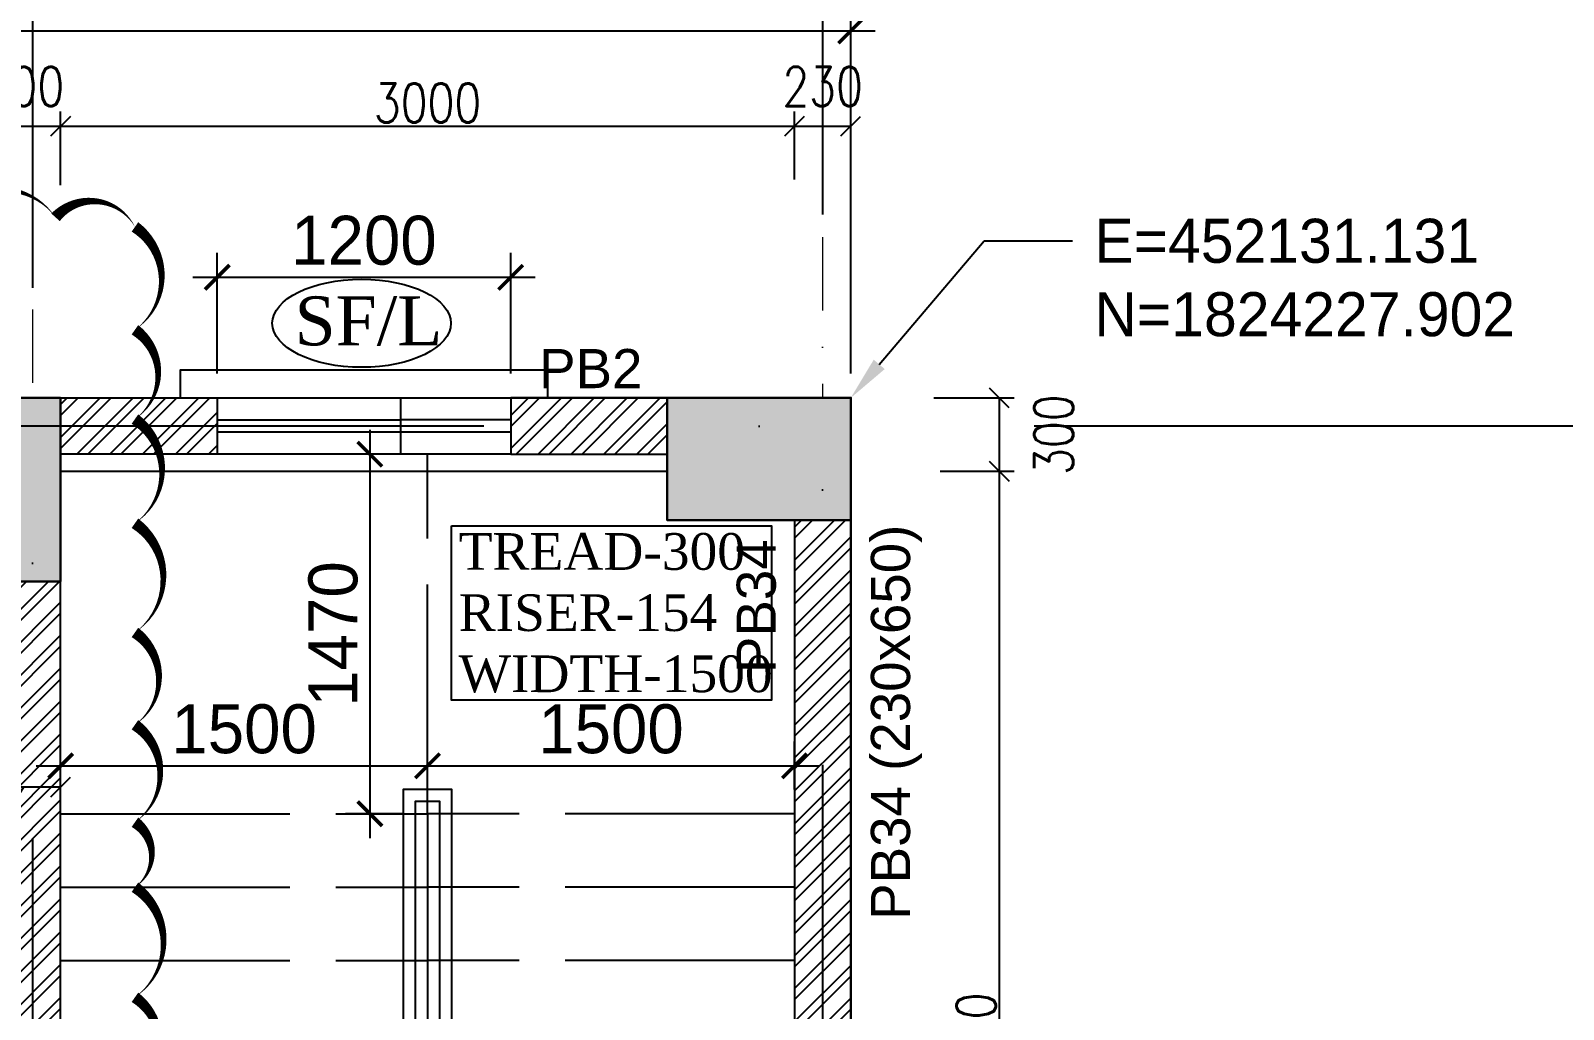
# Model space of a CAD drawing. Header units: millimetres. Extents: x 423806 to 486881, y 1786979 to 1831529.
# Drawn here: x 448779 to 455044, y 1821729 to 1825729 of the extents above; entities that cross this region are included whole.
import ezdxf
from ezdxf import colors
from ezdxf.entities.mleader import LeaderData, LeaderLine
from ezdxf.math import Vec2, Vec3

# ---------------------------------------------------------------- set-up
doc = ezdxf.new("R2010")
doc.units = ezdxf.units.MM
doc.header["$LTSCALE"] = 150
doc.header["$PDSIZE"] = 0.01
for name, pattern in [('DASHDOT', [1, 0.5, -0.25, 0, -0.25]), ('DASHDOTX2', [2, 1, -0.5, 0, -0.5]), ('DASHED', [0.75, 0.5, -0.25]), ('HIDDEN', [0.375, 0.25, -0.125])]:
    doc.linetypes.add(name, pattern=pattern)
doc.layers.get('0').update_dxf_attribs({"lineweight": 13})
for name, color, linetype in [('AD-COLUMNS', 41, 'Continuous'), ('AD-D&W TAG', 4, 'Continuous'), ('AD-DIM', 7, 'Continuous'), ('AD-DIM_CHECK', 7, 'Continuous'), ('AD-GRID', 251, 'DASHDOTX2'), ('AD-HATCH_LIGHT', 8, 'Continuous'), ('AD-RAILING', 42, 'Continuous'), ('AD-SERVICE DOORS', 34, 'Continuous'), ('AD-SILL', 252, 'Continuous'), ('AD-STAIRCASE', 1, 'Continuous'), ('AD-WALL', 7, 'Continuous'), ('AD-WALL HATCH', 252, 'Continuous'), ('AD-WINDOWS', 5, 'Continuous'), ('COORDINATES', 1, 'Continuous'), ('Revisions', 2, 'Continuous')]:
    doc.layers.add(name, color=color, linetype=linetype)
for name, color, linetype, lineweight in [('AD-REFERENCE LINE', 253, 'Continuous', 25), ('AD-TEXT', 7, 'Continuous', 25), ('BEAM HIDDEN', 8, 'DASHED', 25), ('BEAMS', 53, 'Continuous', 25), ('COL', 141, 'Continuous', 25), ('DIM', 7, 'Continuous', 13), ('filling', 254, 'Continuous', 0), ('GRID', 8, 'DASHDOT', 9), ('TEXT', 7, 'Continuous', 13)]:
    doc.layers.add(name, color=color, linetype=linetype, lineweight=lineweight)
doc.styles.add('240122--R0_INST_ FLOOR PLANS XREF$0$Scale M 200', font='times.ttf', dxfattribs={"height": 200})
doc.styles.add('Arial', font='arial.ttf')
doc.styles.add('RS', font='romans.shx', dxfattribs={"width": 0.8})
doc.dimstyles.new('D100', dxfattribs={"dimtxt": 160, "dimasz": 80, "dimexe": 60, "dimexo": 50, "dimgap": 15, "dimtad": 1, "dimdec": 0, "dimzin": 0, "dimdsep": 46, "dimtxsty": 'RS', "dimblk": 'OBLIQUE', "dimcen": 1, "dimclrd": 33, "dimclre": 33, "dimclrt": 7, "dimadec": 0, "dimazin": 0, "dimtfac": 1, "dimtdec": 0, "dimtmove": 2, "dimatfit": 3, "dimfxl": 125, "dimtolj": 1, "dimtzin": 0, "dimarcsym": 1})
doc.dimstyles.new('Scale 100', dxfattribs={"dimtxt": 200, "dimasz": 100, "dimexe": 100, "dimexo": 100, "dimgap": 50, "dimtad": 1, "dimdec": 0, "dimrnd": 5, "dimzin": 0, "dimdsep": 46, "dimtxsty": 'Standard', "dimblk": 'ARCHTICK', "dimcen": 0, "dimdle": 100, "dimclrd": 252, "dimclre": 252, "dimclrt": 256, "dimadec": 0, "dimazin": 0, "dimtfac": 1, "dimtdec": 0, "dimtofl": 0, "dimtmove": 1, "dimatfit": 3, "dimfxl": 0.18, "dimtolj": 1, "dimtzin": 0, "dimarcsym": 0})

# ---------------------------------------------------------------- blocks, each defined once
blk = doc.blocks.new('_Oblique')
at = {"color": 0, "linetype": 'ByBlock', "lineweight": -2}
blk.add_line((-0.5, -0.5), (0.5, 0.5), dxfattribs=at)
blk = doc.blocks.new('*D79')
at = {"layer": 'Defpoints', "color": 0, "transparency": 16777216}
for p in [(448901.1, 1825338.7), (448601.1, 1825048.1), (448901.1, 1825048.1)]:
    blk.add_point(p, dxfattribs=at)
at = {"layer": 'DIM', "color": 33, "lineweight": -2, "transparency": 16777216}
for p, q in [((448601.1, 1825098.1), (448601.1, 1825398.7)), ((448901.1, 1825098.1), (448901.1, 1825398.7)), ((448601.1, 1825338.7), (448901.1, 1825338.7))]:
    blk.add_line(p, q, dxfattribs=at)
at = {"layer": 'DIM', "color": 33, "lineweight": -2, "transparency": 16777216, "xscale": 80, "yscale": 80, "zscale": 80, "rotation": 180}
blk.add_blockref('_Oblique', (448601.1, 1825338.7), dxfattribs=at)
at = {"layer": 'DIM', "color": 33, "lineweight": -2, "transparency": 16777216, "xscale": 80, "yscale": 80, "zscale": 80}
blk.add_blockref('_Oblique', (448901.1, 1825338.7), dxfattribs=at)
at = {"layer": 'DIM', "color": 7, "transparency": 16777216, "insert": (448751.1, 1825501.2), "char_height": 160, "attachment_point": 5, "style": 'RS'}
blk.add_mtext('\\A1;300', dxfattribs=at)
blk = doc.blocks.new('*D80')
at = {"layer": 'Defpoints', "color": 0, "transparency": 16777216}
for p in [(451901.1, 1825338.7), (448901.1, 1825048.1), (451901.1, 1825070.5)]:
    blk.add_point(p, dxfattribs=at)
at = {"layer": 'DIM', "color": 33, "lineweight": -2, "transparency": 16777216}
for p, q in [((448901.1, 1825098.1), (448901.1, 1825398.7)), ((451901.1, 1825120.5), (451901.1, 1825398.7)), ((448901.1, 1825338.7), (451901.1, 1825338.7))]:
    blk.add_line(p, q, dxfattribs=at)
at = {"layer": 'DIM', "color": 33, "lineweight": -2, "transparency": 16777216, "xscale": 80, "yscale": 80, "zscale": 80, "rotation": 180}
blk.add_blockref('_Oblique', (448901.1, 1825338.7), dxfattribs=at)
at = {"layer": 'DIM', "color": 33, "lineweight": -2, "transparency": 16777216, "xscale": 80, "yscale": 80, "zscale": 80}
blk.add_blockref('_Oblique', (451901.1, 1825338.7), dxfattribs=at)
at = {"layer": 'DIM', "color": 7, "transparency": 16777216, "insert": (450401.1, 1825433.7), "char_height": 160, "attachment_point": 5, "style": 'RS'}
blk.add_mtext('\\A1;3000', dxfattribs=at)
blk = doc.blocks.new('*D81')
at = {"layer": 'Defpoints', "color": 0, "transparency": 16777216}
for p in [(452131.1, 1825338.7), (451901.1, 1825070.5), (452131.1, 1825048.1)]:
    blk.add_point(p, dxfattribs=at)
at = {"layer": 'DIM', "color": 33, "lineweight": -2, "transparency": 16777216}
for p, q in [((451901.1, 1825120.5), (451901.1, 1825398.7)), ((452131.1, 1825098.1), (452131.1, 1825398.7)), ((451901.1, 1825338.7), (452131.1, 1825338.7))]:
    blk.add_line(p, q, dxfattribs=at)
at = {"layer": 'DIM', "color": 33, "lineweight": -2, "transparency": 16777216, "xscale": 80, "yscale": 80, "zscale": 80, "rotation": 180}
blk.add_blockref('_Oblique', (451901.1, 1825338.7), dxfattribs=at)
at = {"layer": 'DIM', "color": 33, "lineweight": -2, "transparency": 16777216, "xscale": 80, "yscale": 80, "zscale": 80}
blk.add_blockref('_Oblique', (452131.1, 1825338.7), dxfattribs=at)
at = {"layer": 'DIM', "color": 7, "transparency": 16777216, "insert": (452016.1, 1825501.2), "char_height": 160, "attachment_point": 5, "style": 'RS'}
blk.add_mtext('\\A1;230', dxfattribs=at)
blk = doc.blocks.new('*D135')
at = {"layer": 'Defpoints', "color": 0, "transparency": 16777216}
for p in [(452446.9, 1823927.9), (452739.1, 1823927.9), (452471.9, 1819227.9)]:
    blk.add_point(p, dxfattribs=at)
at = {"layer": 'DIM', "color": 33, "lineweight": -2, "transparency": 16777216}
for p, q in [((452496.9, 1823927.9), (452799.1, 1823927.9)), ((452739.1, 1819227.9), (452739.1, 1823927.9)), ((452521.9, 1819227.9), (452799.1, 1819227.9))]:
    blk.add_line(p, q, dxfattribs=at)
at = {"layer": 'DIM', "color": 33, "lineweight": -2, "transparency": 16777216, "xscale": 80, "yscale": 80, "zscale": 80}
for p, rotation in [((452739.1, 1823927.9), 90), ((452739.1, 1819227.9), 270)]:
    blk.add_blockref('_Oblique', p, dxfattribs=dict(at, rotation=rotation))
at = {"layer": 'DIM', "color": 7, "transparency": 16777216, "insert": (452644.1, 1821577.9), "char_height": 160, "attachment_point": 5, "rotation": 90, "style": 'RS'}
blk.add_mtext('\\A1;4700', dxfattribs=at)
blk = doc.blocks.new('*D176')
at = {"layer": 'Defpoints', "color": 0, "transparency": 16777216}
for p in [(452420.8, 1824227.9), (452739.1, 1824227.9), (452446.9, 1823927.9)]:
    blk.add_point(p, dxfattribs=at)
at = {"layer": 'DIM', "color": 33, "lineweight": -2, "transparency": 16777216}
for p, q in [((452470.8, 1824227.9), (452799.1, 1824227.9)), ((452739.1, 1823927.9), (452739.1, 1824227.9)), ((452496.9, 1823927.9), (452799.1, 1823927.9))]:
    blk.add_line(p, q, dxfattribs=at)
at = {"layer": 'DIM', "color": 33, "lineweight": -2, "transparency": 16777216, "xscale": 80, "yscale": 80, "zscale": 80}
for p, rotation in [((452739.1, 1824227.9), 90), ((452739.1, 1823927.9), 270)]:
    blk.add_blockref('_Oblique', p, dxfattribs=dict(at, rotation=rotation))
at = {"layer": 'DIM', "color": 7, "transparency": 16777216, "insert": (452961.1, 1824077.9), "char_height": 160, "attachment_point": 5, "rotation": 90, "style": 'RS'}
blk.add_mtext('\\A1;300', dxfattribs=at)
blk = doc.blocks.new('A$Ce04e376f')
at = {"layer": 'filling'}
h = blk.add_hatch(color=254, dxfattribs=at)
h.dxf.hatch_style = 1
h.paths.add_polyline_path([(16675, -29250), (16675, -30000), (16075, -30000), (16075, -29250)])
h.paths.add_polyline_path([(19500.2, -29250), (20000.2, -29250), (20000.2, -30000), (19500.2, -30000)])
h.paths.add_polyline_path([(0, -29250), (500, -29250), (500, -30000), (0, -30000)])
h.paths.add_polyline_path([(15975, -19500), (16575, -19500), (16575, -20250), (15975, -20250)])
h.paths.add_polyline_path([(19500, -19500), (20000, -19500), (20000, -20250), (19500, -20250)])
h.paths.add_polyline_path([(6600, -15675), (7100, -15675), (7100, -16425), (6600, -16425)])
h.paths.add_polyline_path([(6350, -13050), (6350, -12550), (7100, -12550), (7100, -13050)])
h.paths.add_polyline_path([(10625, -13050), (10625, -12550), (11375, -12550), (11375, -13050)])
h.paths.add_polyline_path([(16075, -12300), (16575, -12300), (16575, -13050), (16075, -13050)])
h.paths.add_polyline_path([(19500, -12300), (20000, -12300), (20000, -13050), (19500, -13050)])
h.paths.add_polyline_path([(0, -6500), (500, -6500), (500, -7250), (0, -7250)])
h.paths.add_polyline_path([(6600, -6500), (7100, -6500), (7100, -7250), (6600, -7250)])
h.paths.add_polyline_path([(10625, -6500.4), (11375, -6500.4), (11375, -7250.4), (10625, -7250.4)])
h.paths.add_polyline_path([(19250, -6500), (20000, -6500), (20000, -7250), (19250, -7250)])
h.paths.add_polyline_path([(16020, -750), (16020, 0), (16770, 0), (16770, -750)])
h.paths.add_polyline_path([(19250, -500), (19250, 0), (20000, 0), (20000, -500)])
h.paths.add_polyline_path([(10625, -500.4), (10625, -0.4), (11375, -0.4), (11375, -500.4)])
h.paths.add_polyline_path([(6350.2, -500), (6350.2, 0), (7100.2, 0), (7100.2, -500)])
at = {"layer": 'COL'}
blk.add_lwpolyline([(16020, -750), (16020, 0), (16770, 0), (16770, -750), (16020, -750)], close=True, dxfattribs=at)
blk.add_lwpolyline([(19250, -500), (19250, 0), (20000, 0), (20000, -500), (19250, -500)], dxfattribs=at)
at = {"layer": 'GRID', "ltscale": 4}
for p, q in [((19885, 3658), (19885, 0)), ((16655, 3362.1), (16655, 0))]:
    blk.add_line(p, q, dxfattribs=at)
blk = doc.blocks.new('*D199')
at = {"layer": 'Defpoints', "color": 0, "transparency": 16777216}
for p in [(448901.1, 1822637.7), (448601.1, 1822517.6), (448901.1, 1822464.3)]:
    blk.add_point(p, dxfattribs=at)
at = {"layer": 'DIM', "color": 33, "lineweight": -2, "transparency": 16777216}
for p, q in [((448751.1, 1822637.7), (448583.4, 1822383.2)), ((448601.1, 1822567.6), (448601.1, 1822697.7)), ((448601.1, 1822637.7), (448901.1, 1822637.7)), ((448901.1, 1822514.3), (448901.1, 1822697.7)), ((448583.4, 1822383.2), (448224.3, 1822383.2))]:
    blk.add_line(p, q, dxfattribs=at)
at = {"layer": 'DIM', "color": 33, "lineweight": -2, "transparency": 16777216, "xscale": 80, "yscale": 80, "zscale": 80, "rotation": 180}
blk.add_blockref('_Oblique', (448601.1, 1822637.7), dxfattribs=at)
at = {"layer": 'DIM', "color": 33, "lineweight": -2, "transparency": 16777216, "xscale": 80, "yscale": 80, "zscale": 80}
blk.add_blockref('_Oblique', (448901.1, 1822637.7), dxfattribs=at)
at = {"layer": 'DIM', "color": 7, "transparency": 16777216, "insert": (448403.8, 1822478.2), "char_height": 160, "attachment_point": 5, "style": 'RS'}
blk.add_mtext('\\A1;300', dxfattribs=at)
blk = doc.blocks.new('_ArchTick')
at = {"color": 0, "linetype": 'ByBlock', "const_width": 0.15}
blk.add_lwpolyline([(-0.5, -0.5), (0.5, 0.5)], dxfattribs=at)
blk = doc.blocks.new('*D291')
at = {"layer": 'AD-DIM_CHECK', "color": 252, "lineweight": -2, "transparency": 16777216}
for p, q in [((450165.6, 1824097.9), (450165.6, 1822427.9)), ((450301.1, 1823997.9), (450065.6, 1823997.9)), ((450301.1, 1822527.9), (450065.6, 1822527.9))]:
    blk.add_line(p, q, dxfattribs=at)
at = {"layer": 'Defpoints', "color": 0, "transparency": 16777216}
for p in [(450401.1, 1823997.9), (450165.6, 1822527.9), (450401.1, 1822527.9)]:
    blk.add_point(p, dxfattribs=at)
at = {"layer": 'AD-DIM_CHECK', "color": 252, "lineweight": -2, "transparency": 16777216, "xscale": 100, "yscale": 100, "zscale": 100}
for p, rotation in [((450165.6, 1823997.9), 90), ((450165.6, 1822527.9), 270)]:
    blk.add_blockref('_ArchTick', p, dxfattribs=dict(at, rotation=rotation))
at = {"layer": 'AD-DIM_CHECK', "transparency": 16777216, "insert": (450015.6, 1823262.9), "char_height": 200, "attachment_point": 5, "rotation": 90}
blk.add_mtext('\\A1;1470', dxfattribs=at)
blk = doc.blocks.new('*D292')
at = {"layer": 'AD-DIM_CHECK', "color": 252, "lineweight": -2, "transparency": 16777216}
for p, q in [((448901.1, 1822627.9), (448901.1, 1822824.1)), ((450401.1, 1822627.9), (450401.1, 1822824.1)), ((448801.1, 1822724.1), (450501.1, 1822724.1))]:
    blk.add_line(p, q, dxfattribs=at)
at = {"layer": 'Defpoints', "color": 0, "transparency": 16777216}
for p in [(450401.1, 1822724.1), (448901.1, 1822527.9), (450401.1, 1822527.9)]:
    blk.add_point(p, dxfattribs=at)
at = {"layer": 'AD-DIM_CHECK', "color": 252, "lineweight": -2, "transparency": 16777216, "xscale": 100, "yscale": 100, "zscale": 100, "rotation": 180}
blk.add_blockref('_ArchTick', (448901.1, 1822724.1), dxfattribs=at)
at = {"layer": 'AD-DIM_CHECK', "color": 252, "lineweight": -2, "transparency": 16777216, "xscale": 100, "yscale": 100, "zscale": 100}
blk.add_blockref('_ArchTick', (450401.1, 1822724.1), dxfattribs=at)
at = {"layer": 'AD-DIM_CHECK', "transparency": 16777216, "insert": (449651.1, 1822874.1), "char_height": 200, "attachment_point": 5}
blk.add_mtext('\\A1;1500', dxfattribs=at)
blk = doc.blocks.new('*D293')
at = {"layer": 'AD-DIM_CHECK', "color": 252, "lineweight": -2, "transparency": 16777216}
for p, q in [((450401.1, 1822627.9), (450401.1, 1822824.1)), ((451901.1, 1822627.9), (451901.1, 1822824.1)), ((450301.1, 1822724.1), (452001.1, 1822724.1))]:
    blk.add_line(p, q, dxfattribs=at)
at = {"layer": 'Defpoints', "color": 0, "transparency": 16777216}
for p in [(451901.1, 1822724.1), (450401.1, 1822527.9), (451901.1, 1822527.9)]:
    blk.add_point(p, dxfattribs=at)
at = {"layer": 'AD-DIM_CHECK', "color": 252, "lineweight": -2, "transparency": 16777216, "xscale": 100, "yscale": 100, "zscale": 100, "rotation": 180}
blk.add_blockref('_ArchTick', (450401.1, 1822724.1), dxfattribs=at)
at = {"layer": 'AD-DIM_CHECK', "color": 252, "lineweight": -2, "transparency": 16777216, "xscale": 100, "yscale": 100, "zscale": 100}
blk.add_blockref('_ArchTick', (451901.1, 1822724.1), dxfattribs=at)
at = {"layer": 'AD-DIM_CHECK', "transparency": 16777216, "insert": (451151.1, 1822874.1), "char_height": 200, "attachment_point": 5}
blk.add_mtext('\\A1;1500', dxfattribs=at)
blk = doc.blocks.new('A$C18696ea3')
at = {"layer": 'AD-REFERENCE LINE', "ltscale": 20}
blk.add_lwpolyline([(-150, 230), (-150, 345), (1350, 345), (1350, 230)], dxfattribs=at)
at = {"layer": 'AD-SERVICE DOORS'}
for points in [[(1200, 140), (750, 140)], [(1200, 90), (750, 90)]]:
    blk.add_lwpolyline(points, dxfattribs=at)
at = {"layer": 'AD-SILL'}
for p, q in [((0, 230), (1200, 230)), ((1200, 0), (0, 0))]:
    blk.add_line(p, q, dxfattribs=at)
blk.add_lwpolyline([(750, 230), (750, 0)], dxfattribs=at)
at = {"layer": 'AD-WINDOWS'}
for p, q in [((0, 140), (750, 140)), ((750, 90), (0, 90))]:
    blk.add_line(p, q, dxfattribs=at)
blk = doc.blocks.new('*D367')
at = {"color": 252, "lineweight": -2, "ltscale": 25, "transparency": 16777216}
for p, q in [((449541.1, 1824327.9), (449541.1, 1824821.2)), ((450741.1, 1824327.9), (450741.1, 1824821.2)), ((449441.1, 1824721.2), (450841.1, 1824721.2))]:
    blk.add_line(p, q, dxfattribs=at)
at = {"layer": 'Defpoints', "color": 0, "ltscale": 25, "transparency": 16777216}
for p in [(450741.1, 1824721.2), (449541.1, 1824227.9), (450741.1, 1824227.9)]:
    blk.add_point(p, dxfattribs=at)
at = {"color": 252, "lineweight": -2, "ltscale": 25, "transparency": 16777216, "xscale": 100, "yscale": 100, "zscale": 100, "rotation": 180}
blk.add_blockref('_ArchTick', (449541.1, 1824721.2), dxfattribs=at)
at = {"color": 252, "lineweight": -2, "ltscale": 25, "transparency": 16777216, "xscale": 100, "yscale": 100, "zscale": 100}
blk.add_blockref('_ArchTick', (450741.1, 1824721.2), dxfattribs=at)
at = {"ltscale": 25, "transparency": 16777216, "insert": (450141.1, 1824871.2), "char_height": 200, "attachment_point": 5}
blk.add_mtext('\\A1;1200', dxfattribs=at)
blk = doc.blocks.new('A$C9219afce')
at = {"layer": 'AD-D&W TAG'}
blk.add_ellipse((0, 0), major_axis=(-365, 0), ratio=0.493341, dxfattribs=at)
at = {"layer": 'AD-D&W TAG', "transparency": 33554687, "insert": (-274.1, 110), "char_height": 200, "width": 586.571, "attachment_point": 1, "style": '240122--R0_INST_ FLOOR PLANS XREF$0$Scale M 200'}
blk.add_mtext('\\A1;SF/L', dxfattribs=at)
blk = doc.blocks.new('*D350')
at = {"layer": 'AD-DIM', "color": 252, "lineweight": -2, "transparency": 16777216}
for p, q in [((432131.131, 1824327.902), (432131.131, 1825827.902)), ((452131.131, 1824327.902), (452131.131, 1825827.902)), ((432031.131, 1825727.902), (452231.131, 1825727.902))]:
    blk.add_line(p, q, dxfattribs=at)
at = {"layer": 'Defpoints', "color": 0, "transparency": 16777216}
for p in [(452131.131, 1825727.902), (432131.131, 1824227.902), (452131.131, 1824227.902)]:
    blk.add_point(p, dxfattribs=at)
at = {"layer": 'AD-DIM', "color": 252, "lineweight": -2, "transparency": 16777216, "xscale": 100, "yscale": 100, "zscale": 100, "rotation": 180}
blk.add_blockref('_ArchTick', (432131.131, 1825727.902), dxfattribs=at)
at = {"layer": 'AD-DIM', "color": 252, "lineweight": -2, "transparency": 16777216, "xscale": 100, "yscale": 100, "zscale": 100}
blk.add_blockref('_ArchTick', (452131.131, 1825727.902), dxfattribs=at)
at = {"layer": 'AD-DIM', "transparency": 16777216, "insert": (442131.131, 1825877.902), "char_height": 200, "attachment_point": 5}
blk.add_mtext('\\A1;20000', dxfattribs=at)

msp = doc.modelspace()

# ---------------------------------------------------------------- hatches: boundary and pattern name
at = {"layer": 'AD-HATCH_LIGHT'}
h = msp.add_hatch(color=256, dxfattribs=at)
h.dxf.hatch_style = 1
h.paths.add_polyline_path([(448901.1, 1824227.9), (448151.1, 1824227.9), (448151.1, 1823477.9), (448901.1, 1823477.9)])
h = msp.add_hatch(color=256, dxfattribs=at)
h.dxf.hatch_style = 1
h.paths.add_polyline_path([(451381.1, 1824227.9), (451381.1, 1823727.9), (452131.1, 1823727.9), (452131.1, 1824227.9)])
at = {"layer": 'AD-WALL HATCH', "transparency": 33554687}
h = msp.add_hatch(dxfattribs=at)
h.set_pattern_fill('ANSI32', color=256, scale=10)
h.set_pattern_definition([(45, (415131.13, 1744227.9), (-67.35192, 67.35192), []), (45, (415176.03, 1744227.9), (-67.35192, 67.35192), [])])
h.paths.add_polyline_path([(451901.1, 1795527.9), (452131.1, 1795527.9), (452131.1, 1794977.9), (451291.8, 1794977.9), (451291.8, 1795207.9), (451901.1, 1795207.9)])
h.paths.add_polyline_path([(448321.1, 1811927.9), (448321.1, 1816977.9), (448206.1, 1816977.9), (448206.1, 1811927.9)])
h.paths.add_polyline_path([(439001.1, 1811677.9), (439231.1, 1811677.9), (439231.1, 1812027.9), (439506.1, 1812027.9), (439506.1, 1812257.9), (439001.1, 1812257.9)])
h.paths.add_polyline_path([(439001.1, 1823727.9), (439001.1, 1819327.9), (442501.1, 1819327.9), (442501.1, 1820182.9), (442271.1, 1820182.9), (442271.1, 1819557.9), (441071.1, 1819557.9), (441071.1, 1820157.9), (440956.1, 1820157.9), (440956.1, 1819557.9), (439231.1, 1819557.9), (439231.1, 1823727.9)])
h.paths.add_polyline_path([(441471.1, 1823997.9), (439831.3, 1823997.9), (439831.3, 1824227.9), (441471.1, 1824227.9)])
h.paths.add_polyline_path([(448706.1, 1799227.9), (448906.1, 1799227.9), (448906.1, 1799342.9), (448706.1, 1799342.9), (448706.1, 1802177.9), (448591.1, 1802177.9), (448591.1, 1794977.9), (449291.8, 1794977.9), (449291.8, 1795207.9), (448706.1, 1795207.9)])
h.paths.add_polyline_path([(452131.1, 1798527.9), (452131.1, 1803977.9), (451901.1, 1803977.9), (451901.1, 1799342.9), (450906.1, 1799342.9), (450906.1, 1799227.9), (451901.1, 1799227.9), (451901.1, 1798527.9)])
h.paths.add_polyline_path([(451901.1, 1811177.9), (452131.1, 1811177.9), (452131.1, 1810427.9), (451901.1, 1810427.9)])
h.paths.add_polyline_path([(451901.1, 1814372.9), (452131.1, 1814372.9), (452131.1, 1815397.9), (451901.1, 1815397.9)])
h.paths.add_polyline_path([(438581.1, 1809177.9), (439231.1, 1809177.9), (439231.1, 1808552.9), (439116.1, 1808552.9), (439116.1, 1809062.9), (438581.1, 1809062.9)])
h.paths.add_polyline_path([(446146.1, 1820752.9), (446146.1, 1819557.9), (446296.1, 1819557.9), (446296.1, 1819327.9), (446031.1, 1819327.9), (446031.1, 1820752.9), (445731.1, 1820752.9), (445731.1, 1820867.9), (446431.1, 1820867.9), (446431.1, 1821767.9), (444931.1, 1821767.9), (444931.1, 1820752.9), (444701.1, 1820752.9), (444701.1, 1821367.9), (444551.1, 1821367.9), (444551.1, 1821597.9), (444701.1, 1821597.9), (444701.1, 1823997.9), (444403.6, 1823997.9), (444403.6, 1824227.9), (446951.1, 1824227.9), (446951.1, 1823997.9), (444931.1, 1823997.9), (444931.1, 1821882.9), (446546.1, 1821882.9), (446546.1, 1820752.9)])
h.paths.add_polyline_path([(451901.1, 1812872.9), (452131.1, 1812872.9), (452131.1, 1811927.9), (451901.1, 1811927.9)])
h.paths.add_polyline_path([(448706.1, 1804727.9), (448906.1, 1804727.9), (448906.1, 1804497.9), (448706.1, 1804497.9)])
h.paths.add_polyline_path([(442871.1, 1801232.9), (442871.1, 1796107.9), (442756.1, 1796107.9), (442756.1, 1801232.9)])
h.paths.add_polyline_path([(450106.1, 1804497.9), (451631.1, 1804497.9), (451631.1, 1804727.9), (451231.1, 1804727.9), (451231.1, 1805065.4), (451001.1, 1805065.4), (451001.1, 1804727.9), (450106.1, 1804727.9)])
h.paths.add_polyline_path([(451901.1, 1809227.9), (452131.1, 1809227.9), (452131.1, 1807802.9), (451231.1, 1807802.9), (451231.1, 1807465.4), (451001.1, 1807465.4), (451001.1, 1808032.9), (451901.1, 1808032.9)])
h.paths.add_polyline_path([(436326.1, 1802997.9), (436326.1, 1803097.9), (436556.1, 1803097.9), (436556.1, 1802512.9), (436326.1, 1802512.9), (436326.1, 1802882.9), (432361.1, 1802882.9), (432361.1, 1800247.9), (432131.1, 1800247.9), (432131.1, 1803227.9), (432361.1, 1803227.9), (432361.1, 1802997.9), (434945.2, 1802997.9), (434945.2, 1803097.9), (435175.2, 1803097.9), (435175.2, 1802997.9)])
h.paths.add_polyline_path([(436326.1, 1794607.9), (436556.1, 1794607.9), (436556.1, 1794457.9), (436326.1, 1794457.9)])
h.paths.add_polyline_path([(448591.1, 1803977.9), (448706.1, 1803977.9), (448706.1, 1803377.9), (448591.1, 1803377.9)])
h.paths.add_polyline_path([(432131.1, 1807802.9), (432361.1, 1807802.9), (432361.1, 1806865.4), (432131.1, 1806865.4)])
h.paths.add_polyline_path([(443506.1, 1817727.9), (443706.1, 1817727.9), (443706.1, 1817497.9), (443506.1, 1817497.9)])
h.paths.add_polyline_path([(447296.1, 1819327.9), (448671.1, 1819327.9), (448671.1, 1818877.9), (448901.1, 1818877.9), (448901.1, 1823477.9), (448671.1, 1823477.9), (448671.1, 1821417.9), (447901.1, 1821417.9), (447901.1, 1821302.9), (448671.1, 1821302.9), (448671.1, 1819442.9), (447296.1, 1819442.9)])
h.paths.add_polyline_path([(443506.1, 1804727.9), (448106.1, 1804727.9), (448106.1, 1804612.9), (443506.1, 1804612.9)])
h.paths.add_polyline_path([(439231.1, 1804727.9), (442756.1, 1804727.9), (442756.1, 1804612.9), (439231.1, 1804612.9)])
h.paths.add_polyline_path([(445606.1, 1794457.9), (448206.1, 1794457.9), (448206.1, 1794227.9), (445606.1, 1794227.9)])
h.paths.add_polyline_path([(441306.1, 1794457.9), (442756.1, 1794457.9), (442756.1, 1794227.9), (441306.1, 1794227.9)])
h.paths.add_polyline_path([(438381.3, 1794457.9), (438481.3, 1794457.9), (438481.3, 1794227.9), (438381.3, 1794227.9)])
h.paths.add_polyline_path([(432131.1, 1796227.9), (432361.1, 1796227.9), (432361.1, 1794977.9), (432131.1, 1794977.9)])
h.paths.add_polyline_path([(432131.1, 1803827.9), (432361.1, 1803827.9), (432361.1, 1803977.9), (432131.1, 1803977.9)])
h.paths.add_polyline_path([(432131.1, 1805665.4), (432361.1, 1805665.4), (432361.1, 1804727.9), (432131.1, 1804727.9)])
h.paths.add_polyline_path([(451901.1, 1817727.9), (452131.1, 1817727.9), (452131.1, 1817877.9), (451901.1, 1817877.9)])
h.paths.add_polyline_path([(448901.1, 1817727.9), (448901.1, 1817497.9), (450316.1, 1817497.9), (450316.1, 1816747.9), (451901.1, 1816747.9), (451901.1, 1816597.9), (452131.1, 1816597.9), (452131.1, 1816977.9), (451901.1, 1816977.9), (451901.1, 1816862.9), (450431.1, 1816862.9), (450431.1, 1817497.9), (450481.1, 1817497.9), (450481.1, 1817727.9)])
h.paths.add_polyline_path([(448901.1, 1817727.9), (448901.1, 1817877.9), (448671.1, 1817877.9), (448671.1, 1817727.9)])
h.paths.add_polyline_path([(443503.7, 1811407.9), (448206.1, 1811407.9), (448206.1, 1811177.9), (443503.7, 1811177.9)])
h.paths.add_polyline_path([(448706.1, 1811407.9), (451631.1, 1811407.9), (451631.1, 1811177.9), (448706.1, 1811177.9)])
h.paths.add_polyline_path([(445206.1, 1817497.9), (448151.1, 1817497.9), (448151.1, 1817727.9), (445206.1, 1817727.9)])
h.paths.add_polyline_path([(448901.1, 1824227.9), (449541.1, 1824227.9), (449541.1, 1823997.9), (448901.1, 1823997.9)])
h.paths.add_polyline_path([(450741.1, 1823997.9), (451381.1, 1823997.9), (451381.1, 1824227.9), (450741.1, 1824227.9)])
h.paths.add_polyline_path([(452131.1, 1818877.9), (452131.1, 1823727.9), (451901.1, 1823727.9), (451901.1, 1818877.9)])
h.paths.add_polyline_path([(443803.6, 1824227.9), (443506.1, 1824227.9), (443506.1, 1823997.9), (443803.6, 1823997.9)])
h.paths.add_polyline_path([(442271.1, 1823997.9), (442071.1, 1823997.9), (442071.1, 1824227.9), (442756.1, 1824227.9), (442756.1, 1823997.9), (442501.1, 1823997.9), (442501.1, 1821597.9), (443351.1, 1821597.9), (443351.1, 1821482.9), (442501.1, 1821482.9), (442501.1, 1821182.9), (442271.1, 1821182.9)])
h.paths.add_polyline_path([(434181.3, 1794457.9), (432631.1, 1794457.9), (432631.1, 1794227.9), (434181.3, 1794227.9)])
h.paths.add_polyline_path([(432131.1, 1799047.9), (432361.1, 1799047.9), (432361.1, 1797727.9), (432131.1, 1797727.9)])
h.paths.add_polyline_path([(432631.1, 1824227.9), (434031.1, 1824227.9), (434031.1, 1823997.9), (432631.1, 1823997.9)])
h.paths.add_polyline_path([(439231.1, 1794227.9), (439231.1, 1794457.9), (439506.1, 1794457.9), (439506.1, 1794227.9)])
h.paths.add_polyline_path([(436581.3, 1794227.9), (436581.3, 1794457.9), (435981.3, 1794457.9), (435981.3, 1794227.9)])
h.paths.add_polyline_path([(443256.1, 1794227.9), (443806.1, 1794227.9), (443806.1, 1794457.9), (443256.1, 1794457.9)])
h.paths.add_polyline_path([(436556.1, 1801012.9), (436556.1, 1796107.9), (436441.1, 1796107.9), (436441.1, 1801012.9)])
h.paths.add_polyline_path([(441781.1, 1817727.9), (441781.1, 1812257.9), (441506.1, 1812257.9), (441506.1, 1812027.9), (441781.1, 1812027.9), (441781.1, 1811177.9), (442753.7, 1811177.9), (442753.7, 1811407.9), (442011.1, 1811407.9), (442011.1, 1817497.9), (442756.1, 1817497.9), (442756.1, 1817727.9)])
h.paths.add_polyline_path([(435175.2, 1804497.9), (436441.1, 1804497.9), (436441.1, 1803897.9), (436556.1, 1803897.9), (436556.1, 1804497.9), (438481.3, 1804497.9), (438481.3, 1804727.9), (432881.1, 1804727.9), (432881.1, 1804497.9), (435060.2, 1804497.9), (435060.2, 1803897.9), (435175.2, 1803897.9)])
h.paths.add_polyline_path([(435136.1, 1810677.9), (435136.1, 1811177.9), (438481.1, 1811177.9), (438481.1, 1811407.9), (432881.1, 1811407.9), (432881.1, 1811177.9), (434906.1, 1811177.9), (434906.1, 1810677.9)])
h.paths.add_polyline_path([(432581.1, 1808302.9), (432811.1, 1808302.9), (432811.1, 1811177.9), (432581.1, 1811177.9)])
h.paths.add_polyline_path([(437133.6, 1809062.9), (437416.1, 1809062.9), (437416.1, 1808032.9), (436333.6, 1808032.9), (436333.6, 1809062.9), (436533.6, 1809062.9), (436533.6, 1809177.9), (435936.1, 1809177.9), (435936.1, 1809062.9), (436218.6, 1809062.9), (436218.6, 1808032.9), (435136.1, 1808032.9), (435136.1, 1809062.9), (435336.1, 1809062.9), (435336.1, 1809177.9), (435136.1, 1809177.9), (435136.1, 1809677.9), (434906.1, 1809677.9), (434906.1, 1808032.9), (432881.1, 1808032.9), (432881.1, 1807802.9), (438731.1, 1807802.9), (438731.1, 1808032.9), (437531.1, 1808032.9), (437531.1, 1809062.9), (437681.1, 1809062.9), (437681.1, 1809177.9), (437133.6, 1809177.9)])

# ---------------------------------------------------------------- linework, layer by layer
at = {"layer": 'AD-COLUMNS'}
for points in [[(448901.1, 1824227.9), (448151.1, 1824227.9), (448151.1, 1823477.9), (448901.1, 1823477.9), (448901.1, 1824227.9)], [(451381.1, 1824227.9), (451381.1, 1823727.9), (452131.1, 1823727.9), (452131.1, 1824227.9), (451381.1, 1824227.9)]]:
    msp.add_lwpolyline(points, dxfattribs=at)
at = {"layer": 'AD-GRID', "lineweight": 25, "ltscale": 15}
for p, q in [((452016.1, 1827227.9), (452016.1, 1792227.9)), ((455131.3, 1824112.9), (429131.1, 1824112.9))]:
    msp.add_line(p, q, dxfattribs=at)
msp.add_lwpolyline([(449386.1, 1827227.9), (449386.1, 1826927.9), (448786.1, 1826927.9), (448786.1, 1813506.2)], dxfattribs=at)
at = {"layer": 'AD-RAILING'}
for points in [[(450301.1, 1819127.9), (450501.1, 1819127.9), (450501.1, 1822627.9), (450301.1, 1822627.9)], [(450451.1, 1819177.9), (450451.1, 1822577.9), (450351.1, 1822577.9), (450351.1, 1819177.9)]]:
    msp.add_lwpolyline(points, close=True, dxfattribs=at)
at = {"layer": 'AD-REFERENCE LINE'}
for points in [[(450501.1, 1820767.9), (450501.1, 1822627.9), (450301.1, 1822627.9), (450301.1, 1821121.4)], [(450451.1, 1820747.9), (450451.1, 1822577.9), (450351.1, 1822577.9), (450351.1, 1821135.6)]]:
    msp.add_lwpolyline(points, dxfattribs=at)
at = {"layer": 'AD-STAIRCASE', "linetype": 'HIDDEN', "ltscale": 20}
for points in [[(450401.1, 1822527.9), (450401.1, 1823997.9)], [(448901.1, 1822527.9), (450401.1, 1822527.9)], [(451901.1, 1822527.9), (450401.1, 1822527.9)], [(448901.1, 1822227.9), (450401.1, 1822227.9)], [(451901.1, 1822227.9), (450401.1, 1822227.9)], [(448901.1, 1821927.9), (450401.1, 1821927.9)], [(451901.1, 1821927.9), (450401.1, 1821927.9)]]:
    msp.add_lwpolyline(points, dxfattribs=at)
at = {"layer": 'AD-STAIRCASE'}
msp.add_lwpolyline([(450401.1, 1822527.9), (450401.1, 1819227.9)], dxfattribs=at)
at = {"layer": 'AD-TEXT', "transparency": 33554687}
msp.add_lwpolyline([(450498.4, 1823705.3), (451806.7, 1823705.3), (451806.7, 1822991.9), (450498.4, 1822991.9)], close=True, dxfattribs=at)
at = {"layer": 'AD-WALL'}
for points in [[(448901.1, 1824227.9), (449541.1, 1824227.9), (449541.1, 1823997.9), (448901.1, 1823997.9)], [(450741.1, 1823997.9), (451381.1, 1823997.9), (451381.1, 1824227.9), (450741.1, 1824227.9)], [(452131.1, 1818877.9), (452131.1, 1823727.9), (451901.1, 1823727.9), (451901.1, 1818877.9)], [(447296.1, 1819327.9), (448671.1, 1819327.9), (448671.1, 1818877.9), (448901.1, 1818877.9), (448901.1, 1823477.9), (448671.1, 1823477.9), (448671.1, 1821417.9), (447901.1, 1821417.9), (447901.1, 1821302.9), (448671.1, 1821302.9), (448671.1, 1819442.9), (447296.1, 1819442.9)]]:
    msp.add_lwpolyline(points, close=True, dxfattribs=at)
at = {"layer": 'BEAM HIDDEN', "ltscale": 5}
for points in [[(450401.1, 1822527.9), (450401.1, 1823927.9)], [(448901.1, 1822527.9), (450401.1, 1822527.9)], [(451901.1, 1822527.9), (450401.1, 1822527.9)], [(448901.1, 1822227.9), (450401.1, 1822227.9)], [(451901.1, 1822227.9), (450401.1, 1822227.9)], [(448901.1, 1821927.9), (450401.1, 1821927.9)], [(451901.1, 1821927.9), (450401.1, 1821927.9)]]:
    msp.add_lwpolyline(points, dxfattribs=at)
at = {"layer": 'BEAMS'}
for p, q in [((448901.1, 1824227.9), (451381.1, 1824227.9)), ((451831.1, 1824227.9), (451831.1, 1824227.9)), ((448901.1, 1823927.9), (451381.1, 1823927.9)), ((448901.1, 1819227.9), (448901.1, 1823477.9))]:
    msp.add_line(p, q, dxfattribs=at)
at = {"layer": 'BEAMS', "color": 2}
for p, q in [((451901.1, 1823727.9), (451901.2, 1819227.9)), ((452131.1, 1823727.9), (452131.2, 1817727.9))]:
    msp.add_line(p, q, dxfattribs=at)
at = {"layer": 'COORDINATES', "ltscale": 25}
msp.add_point((452131.1, 1824227.9), dxfattribs=at)
at = {"layer": 'Revisions'}
msp.add_lwpolyline([(448546.2, 1819016.9, 0, 46.7, 0.520567), (448953.6, 1819016.9, 0, 46.7, 0.520567), (449205, 1819148.1, 0, 46.7, 0.520567), (449205, 1819552.1, 0, 46.7, 0.520567), (449205, 1819858.1, 0, 46.7, 0.520567), (449205, 1820319.5, 0, 46.7, 0.520567), (449205, 1820632.3, 0, 46.7, 0.520567), (449205, 1821083.8, 0, 46.7, 0.520567), (449205, 1821386.6, 0, 46.7, 0.520567), (449205, 1821777.8, 0, 46.7, 0.520567), (449205, 1822227.9, 0, 46.7, 0.520567), (449205, 1822493.5, 0, 46.7, 0.520567), (449205, 1822891.8, 0, 46.7, 0.520567), (449205, 1823269.3, 0, 46.7, 0.520567), (449205, 1823715.5, 0, 46.7, 0.520567), (449205, 1824141.4, 0, 46.7, 0.520567), (449205, 1824506.4, 0, 46.7, 0.520567), (449205, 1824927, 0, 46.7, 0.520567), (448880.3, 1824966.3, 0, 46.7, 0.520567), (448445.6, 1824966.3, 0, 46.7, 0.520567)], format="xyseb", dxfattribs=at)

# ---------------------------------------------------------------- block references
at = {"ltscale": 25}
for name, p in [('A$C9219afce', (450131.6, 1824533.1)), ('A$C18696ea3', (449541.1, 1823997.9))]:
    msp.add_blockref(name, p, dxfattribs=at)
at = {"layer": 'GRID', "ltscale": 4}
msp.add_blockref('A$Ce04e376f', (432131.1, 1824227.9), dxfattribs=at)

# ---------------------------------------------------------------- texts
at = {"layer": 'AD-TEXT', "transparency": 33554687, "insert": (450528.4, 1823675.3), "char_height": 150, "width": 1248.328, "attachment_point": 1, "style": '240122--R0_INST_ FLOOR PLANS XREF$0$Scale M 200'}
msp.add_mtext('\\A1;\\pxql;TREAD-300\\PRISER-154\\PWIDTH-1500', dxfattribs=at)
at = {"layer": 'TEXT', "style": 'Arial'}
msp.add_text('PB2', height=160, dxfattribs=at).set_placement((450857.3, 1824267.8))
for s, p in [('PB34', (451824.9, 1823103.3)), ('PB34 (230x650)', (452373.7, 1822094.6))]:
    msp.add_text(s, height=160, rotation=90, dxfattribs=at).set_placement(p)

# ---------------------------------------------------------------- dimensions: what is measured, and where the dimension line sits
at = {"ltscale": 25}
dim = msp.add_linear_dim(base=(450741.1, 1824721.2), p1=(449541.1, 1824227.9), p2=(450741.1, 1824227.9), dimstyle='Scale 100', dxfattribs=at)
dim.commit()
dim.dimension.update_dxf_attribs({"geometry": '*D367', "text_midpoint": (450141.1, 1824871.2)})
at = {"layer": 'AD-DIM'}
dim = msp.add_linear_dim(base=(452131.1, 1825727.9), p1=(432131.1, 1824227.9), p2=(452131.1, 1824227.9), dimstyle='Scale 100', dxfattribs=at)
dim.commit()
dim.dimension.update_dxf_attribs({"geometry": '*D350', "text_midpoint": (442131.1, 1825877.9)})
at = {"layer": 'AD-DIM_CHECK'}
dim = msp.add_linear_dim(base=(450165.6, 1822527.9), p1=(450401.1, 1823997.9), p2=(450401.1, 1822527.9), angle=90, dimstyle='Scale 100', dxfattribs=at)
dim.commit()
dim.dimension.update_dxf_attribs({"geometry": '*D291', "text_midpoint": (450015.6, 1823262.9)})
for base, p1, p2, picture, middle in [((450401.1, 1822724.1), (448901.1, 1822527.9), (450401.1, 1822527.9), '*D292', (449651.1, 1822874.1)), ((451901.1, 1822724.1), (450401.1, 1822527.9), (451901.1, 1822527.9), '*D293', (451151.1, 1822874.1))]:
    dim = msp.add_linear_dim(base=base, p1=p1, p2=p2, dimstyle='Scale 100', dxfattribs=at)
    dim.commit()
    dim.dimension.update_dxf_attribs({"geometry": picture, "text_midpoint": middle})
at = {"layer": 'DIM'}
for base, p1, p2, picture, middle in [((448901.1, 1825338.7), (448601.1, 1825048.1), (448901.1, 1825048.1), '*D79', (448751.1, 1825501.2)), ((452131.1, 1825338.7), (451901.1, 1825070.5), (452131.1, 1825048.1), '*D81', (452016.1, 1825501.2)), ((451901.1, 1825338.7), (448901.1, 1825048.1), (451901.1, 1825070.5), '*D80', (450401.1, 1825433.7))]:
    dim = msp.add_linear_dim(base=base, p1=p1, p2=p2, dimstyle='D100', dxfattribs=at)
    dim.commit()
    dim.dimension.update_dxf_attribs({"geometry": picture, "text_midpoint": middle})
dim = msp.add_linear_dim(base=(452739.1, 1824227.9), p1=(452446.9, 1823927.9), p2=(452420.8, 1824227.9), angle=90, dimstyle='D100', dxfattribs=at)
dim.commit()
dim.dimension.update_dxf_attribs({"geometry": '*D176', "text_midpoint": (452961.1, 1824077.9), "dimtype": 160})
dim = msp.add_linear_dim(base=(452739.1, 1823927.9), p1=(452471.9, 1819227.9), p2=(452446.9, 1823927.9), angle=90, dimstyle='D100', dxfattribs=at)
dim.commit()
dim.dimension.update_dxf_attribs({"geometry": '*D135', "text_midpoint": (452644.1, 1821577.9)})
dim = msp.add_linear_dim(base=(448901.1, 1822637.7), p1=(448601.1, 1822517.6), p2=(448901.1, 1822464.3), dimstyle='D100', override={"dimtmove": 1}, dxfattribs=at)
dim.commit()
dim.dimension.update_dxf_attribs({"geometry": '*D199', "text_midpoint": (448568.4, 1822383.2), "dimtype": 160})

# ---------------------------------------------------------------- leaders
at = {"layer": 'COORDINATES'}
ml = msp.add_multileader_mtext('Standard', dxfattribs=at)
ml.set_content('E=452131.131\\P\\pxql;N=1824227.902', color=256)
ml.set_leader_properties()
ml.build(insert=Vec2(0, 0))
ml.multileader.update_dxf_attribs({"text_right_attachment_type": 6, "dogleg_length": 0.36, "arrow_head_size": 180})
ctx = ml.context
ctx.base_point, ctx.char_height, ctx.arrow_head_size, ctx.landing_gap_size, ctx.plane_origin = Vec3(453037.2, 1824870.3), 180, 180, 90, Vec3(452131.1, 1824227.9)
ctx.right_attachment = 6
notes = []
notes.append((ctx, [(0, (1, 1, 0), (452677.2, 1824870.3), (1, 0), 360, [(0, [(452131.1, 1824227.9)], 0, [])])]))
ctx.mtext.insert, ctx.mtext.flow_direction = Vec3(453127.2, 1824960.3), 5
for ctx, leaders in notes:
    for number, flags, end, landing, length, lines in leaders:
        leader = LeaderData()
        leader.index, (leader.has_last_leader_line, leader.has_dogleg_vector, leader.attachment_direction) = number, flags
        leader.last_leader_point, leader.dogleg_vector, leader.dogleg_length = Vec3(end), Vec3(landing), length
        for number, points, colour, breaks in lines:
            line = LeaderLine()
            line.index, line.vertices, line.color, line.breaks = number, Vec3.list(points), colors.encode_raw_color(colour), breaks
            leader.lines.append(line)
        ctx.leaders.append(leader)

doc.saveas('drawing.dxf')
